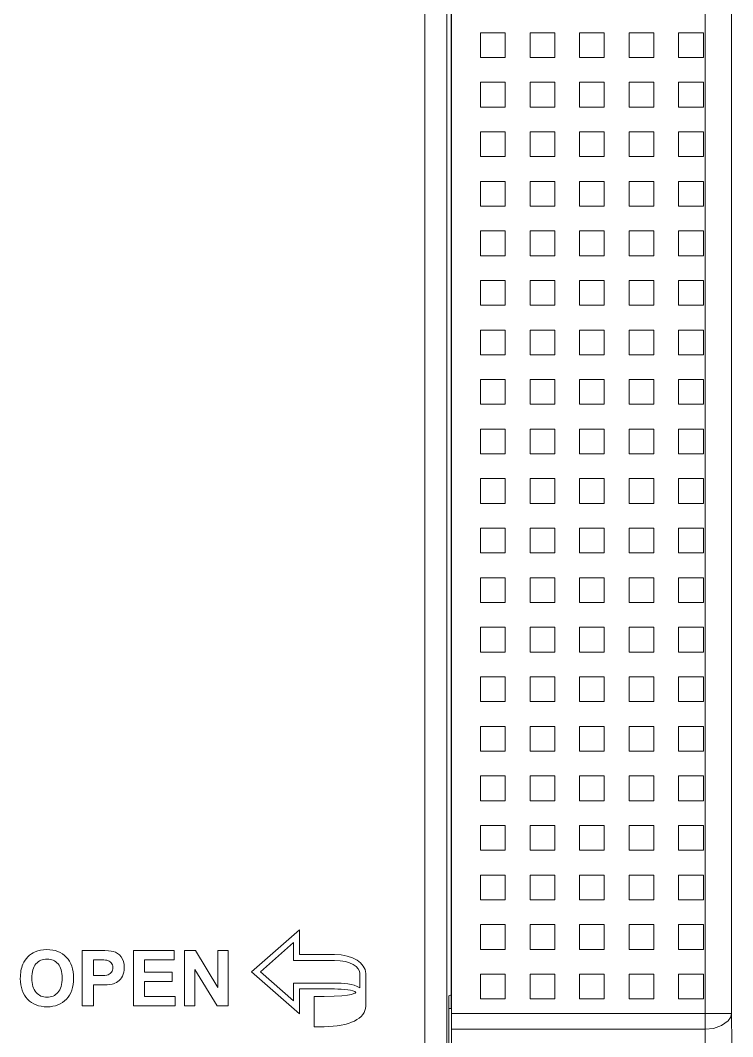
# Model space of a CAD drawing. Header units: millimetres. Extents: x 33157 to 59611, y -29750 to 1750.
# Drawn here: x 53684.94 to 53706.52, y 154.19 to 184.96 of the extents above; entities that cross this region are included whole.
import ezdxf

# ---------------------------------------------------------------- set-up
doc = ezdxf.new("R2010")
doc.units = ezdxf.units.MM
doc.layers.get('0').update_dxf_attribs({"lineweight": 18})

msp = doc.modelspace()

# ---------------------------------------------------------------- linework, layer by layer
at = {"lineweight": 9}
for p, q in [((53697.991, 279.827), (53697.991, 155.043)), ((53705.688, 275.622), (53705.688, 154.421)), ((53706.48, 274.82), (53706.48, 154.892)), ((53698.001, 214.05), (53698.001, 154.892)), ((53697.859, 213.626), (53697.859, 152.931)), ((53697.991, 213.626), (53697.991, 155.458)), ((53697.189, 213.079), (53697.189, 152.931)), ((53697.916, 155.43), (53697.916, 152.931)), ((53698.001, 154.892), (53698.001, 154.421))]:
    msp.add_line(p, q, dxfattribs=at)
for points in [[(53698.88, 183.834), (53699.63, 183.834), (53699.63, 184.584), (53698.88, 184.584)], [(53700.38, 183.834), (53701.13, 183.834), (53701.13, 184.584), (53700.38, 184.584)], [(53701.88, 183.834), (53702.63, 183.834), (53702.63, 184.584), (53701.88, 184.584)], [(53703.38, 183.834), (53704.13, 183.834), (53704.13, 184.584), (53703.38, 184.584)], [(53704.88, 183.834), (53705.63, 183.834), (53705.63, 184.584), (53704.88, 184.584)], [(53698.88, 182.334), (53699.63, 182.334), (53699.63, 183.084), (53698.88, 183.084)], [(53700.38, 182.334), (53701.13, 182.334), (53701.13, 183.084), (53700.38, 183.084)], [(53701.88, 182.334), (53702.63, 182.334), (53702.63, 183.084), (53701.88, 183.084)], [(53703.38, 182.334), (53704.13, 182.334), (53704.13, 183.084), (53703.38, 183.084)], [(53704.88, 182.334), (53705.63, 182.334), (53705.63, 183.084), (53704.88, 183.084)], [(53698.88, 180.834), (53699.63, 180.834), (53699.63, 181.584), (53698.88, 181.584)], [(53700.38, 180.834), (53701.13, 180.834), (53701.13, 181.584), (53700.38, 181.584)], [(53701.88, 180.834), (53702.63, 180.834), (53702.63, 181.584), (53701.88, 181.584)], [(53703.38, 180.834), (53704.13, 180.834), (53704.13, 181.584), (53703.38, 181.584)], [(53704.88, 180.834), (53705.63, 180.834), (53705.63, 181.584), (53704.88, 181.584)], [(53698.88, 179.334), (53699.63, 179.334), (53699.63, 180.084), (53698.88, 180.084)], [(53700.38, 179.334), (53701.13, 179.334), (53701.13, 180.084), (53700.38, 180.084)], [(53701.88, 179.334), (53702.63, 179.334), (53702.63, 180.084), (53701.88, 180.084)], [(53703.38, 179.334), (53704.13, 179.334), (53704.13, 180.084), (53703.38, 180.084)], [(53704.88, 179.334), (53705.63, 179.334), (53705.63, 180.084), (53704.88, 180.084)], [(53698.88, 177.834), (53699.63, 177.834), (53699.63, 178.584), (53698.88, 178.584)], [(53700.38, 177.834), (53701.13, 177.834), (53701.13, 178.584), (53700.38, 178.584)], [(53701.88, 177.834), (53702.63, 177.834), (53702.63, 178.584), (53701.88, 178.584)], [(53703.38, 177.834), (53704.13, 177.834), (53704.13, 178.584), (53703.38, 178.584)], [(53704.88, 177.834), (53705.63, 177.834), (53705.63, 178.584), (53704.88, 178.584)], [(53698.88, 176.334), (53699.63, 176.334), (53699.63, 177.084), (53698.88, 177.084)], [(53700.38, 176.334), (53701.13, 176.334), (53701.13, 177.084), (53700.38, 177.084)], [(53701.88, 176.334), (53702.63, 176.334), (53702.63, 177.084), (53701.88, 177.084)], [(53703.38, 176.334), (53704.13, 176.334), (53704.13, 177.084), (53703.38, 177.084)], [(53704.88, 176.334), (53705.63, 176.334), (53705.63, 177.084), (53704.88, 177.084)], [(53698.88, 174.834), (53699.63, 174.834), (53699.63, 175.584), (53698.88, 175.584)], [(53700.38, 174.834), (53701.13, 174.834), (53701.13, 175.584), (53700.38, 175.584)], [(53701.88, 174.834), (53702.63, 174.834), (53702.63, 175.584), (53701.88, 175.584)], [(53703.38, 174.834), (53704.13, 174.834), (53704.13, 175.584), (53703.38, 175.584)], [(53704.88, 174.834), (53705.63, 174.834), (53705.63, 175.584), (53704.88, 175.584)], [(53698.88, 173.334), (53699.63, 173.334), (53699.63, 174.084), (53698.88, 174.084)], [(53700.38, 173.334), (53701.13, 173.334), (53701.13, 174.084), (53700.38, 174.084)], [(53701.88, 173.334), (53702.63, 173.334), (53702.63, 174.084), (53701.88, 174.084)], [(53703.38, 173.334), (53704.13, 173.334), (53704.13, 174.084), (53703.38, 174.084)], [(53704.88, 173.334), (53705.63, 173.334), (53705.63, 174.084), (53704.88, 174.084)], [(53698.88, 171.834), (53699.63, 171.834), (53699.63, 172.584), (53698.88, 172.584)], [(53700.38, 171.834), (53701.13, 171.834), (53701.13, 172.584), (53700.38, 172.584)], [(53701.88, 171.834), (53702.63, 171.834), (53702.63, 172.584), (53701.88, 172.584)], [(53703.38, 171.834), (53704.13, 171.834), (53704.13, 172.584), (53703.38, 172.584)], [(53704.88, 171.834), (53705.63, 171.834), (53705.63, 172.584), (53704.88, 172.584)], [(53698.88, 170.334), (53699.63, 170.334), (53699.63, 171.084), (53698.88, 171.084)], [(53700.38, 170.334), (53701.13, 170.334), (53701.13, 171.084), (53700.38, 171.084)], [(53701.88, 170.334), (53702.63, 170.334), (53702.63, 171.084), (53701.88, 171.084)], [(53703.38, 170.334), (53704.13, 170.334), (53704.13, 171.084), (53703.38, 171.084)], [(53704.88, 170.334), (53705.63, 170.334), (53705.63, 171.084), (53704.88, 171.084)], [(53698.88, 168.834), (53699.63, 168.834), (53699.63, 169.584), (53698.88, 169.584)], [(53700.38, 168.834), (53701.13, 168.834), (53701.13, 169.584), (53700.38, 169.584)], [(53701.88, 168.834), (53702.63, 168.834), (53702.63, 169.584), (53701.88, 169.584)], [(53703.38, 168.834), (53704.13, 168.834), (53704.13, 169.584), (53703.38, 169.584)], [(53704.88, 168.834), (53705.63, 168.834), (53705.63, 169.584), (53704.88, 169.584)], [(53698.88, 167.334), (53699.63, 167.334), (53699.63, 168.084), (53698.88, 168.084)], [(53700.38, 167.334), (53701.13, 167.334), (53701.13, 168.084), (53700.38, 168.084)], [(53701.88, 167.334), (53702.63, 167.334), (53702.63, 168.084), (53701.88, 168.084)], [(53703.38, 167.334), (53704.13, 167.334), (53704.13, 168.084), (53703.38, 168.084)], [(53704.88, 167.334), (53705.63, 167.334), (53705.63, 168.084), (53704.88, 168.084)], [(53698.88, 165.834), (53699.63, 165.834), (53699.63, 166.584), (53698.88, 166.584)], [(53700.38, 165.834), (53701.13, 165.834), (53701.13, 166.584), (53700.38, 166.584)], [(53701.88, 165.834), (53702.63, 165.834), (53702.63, 166.584), (53701.88, 166.584)], [(53703.38, 165.834), (53704.13, 165.834), (53704.13, 166.584), (53703.38, 166.584)], [(53704.88, 165.834), (53705.63, 165.834), (53705.63, 166.584), (53704.88, 166.584)], [(53698.88, 164.334), (53699.63, 164.334), (53699.63, 165.084), (53698.88, 165.084)], [(53700.38, 164.334), (53701.13, 164.334), (53701.13, 165.084), (53700.38, 165.084)], [(53701.88, 164.334), (53702.63, 164.334), (53702.63, 165.084), (53701.88, 165.084)], [(53703.38, 164.334), (53704.13, 164.334), (53704.13, 165.084), (53703.38, 165.084)], [(53704.88, 164.334), (53705.63, 164.334), (53705.63, 165.084), (53704.88, 165.084)], [(53698.88, 162.834), (53699.63, 162.834), (53699.63, 163.584), (53698.88, 163.584)], [(53700.38, 162.834), (53701.13, 162.834), (53701.13, 163.584), (53700.38, 163.584)], [(53701.88, 162.834), (53702.63, 162.834), (53702.63, 163.584), (53701.88, 163.584)], [(53703.38, 162.834), (53704.13, 162.834), (53704.13, 163.584), (53703.38, 163.584)], [(53704.88, 162.834), (53705.63, 162.834), (53705.63, 163.584), (53704.88, 163.584)], [(53698.88, 161.334), (53699.63, 161.334), (53699.63, 162.084), (53698.88, 162.084)], [(53700.38, 161.334), (53701.13, 161.334), (53701.13, 162.084), (53700.38, 162.084)], [(53701.88, 161.334), (53702.63, 161.334), (53702.63, 162.084), (53701.88, 162.084)], [(53703.38, 161.334), (53704.13, 161.334), (53704.13, 162.084), (53703.38, 162.084)], [(53704.88, 161.334), (53705.63, 161.334), (53705.63, 162.084), (53704.88, 162.084)], [(53698.88, 159.834), (53699.63, 159.834), (53699.63, 160.584), (53698.88, 160.584)], [(53700.38, 159.834), (53701.13, 159.834), (53701.13, 160.584), (53700.38, 160.584)], [(53701.88, 159.834), (53702.63, 159.834), (53702.63, 160.584), (53701.88, 160.584)], [(53703.38, 159.834), (53704.13, 159.834), (53704.13, 160.584), (53703.38, 160.584)], [(53704.88, 159.834), (53705.63, 159.834), (53705.63, 160.584), (53704.88, 160.584)], [(53698.88, 158.334), (53699.63, 158.334), (53699.63, 159.084), (53698.88, 159.084)], [(53700.38, 158.334), (53701.13, 158.334), (53701.13, 159.084), (53700.38, 159.084)], [(53701.88, 158.334), (53702.63, 158.334), (53702.63, 159.084), (53701.88, 159.084)], [(53703.38, 158.334), (53704.13, 158.334), (53704.13, 159.084), (53703.38, 159.084)], [(53704.88, 158.334), (53705.63, 158.334), (53705.63, 159.084), (53704.88, 159.084)], [(53698.88, 156.834), (53699.63, 156.834), (53699.63, 157.584), (53698.88, 157.584)], [(53700.38, 156.834), (53701.13, 156.834), (53701.13, 157.584), (53700.38, 157.584)], [(53701.88, 156.834), (53702.63, 156.834), (53702.63, 157.584), (53701.88, 157.584)], [(53703.38, 156.834), (53704.13, 156.834), (53704.13, 157.584), (53703.38, 157.584)], [(53704.88, 156.834), (53705.63, 156.834), (53705.63, 157.584), (53704.88, 157.584)], [(53698.88, 155.334), (53699.63, 155.334), (53699.63, 156.084), (53698.88, 156.084)], [(53700.38, 155.334), (53701.13, 155.334), (53701.13, 156.084), (53700.38, 156.084)], [(53701.88, 155.334), (53702.63, 155.334), (53702.63, 156.084), (53701.88, 156.084)], [(53703.38, 155.334), (53704.13, 155.334), (53704.13, 156.084), (53703.38, 156.084)], [(53704.88, 155.334), (53705.63, 155.334), (53705.63, 156.084), (53704.88, 156.084)]]:
    msp.add_lwpolyline(points, close=True)
for points, knots in [([(53695.402, 155.124), (53695.402, 155.124), (53695.402, 156.108), (53695.402, 156.108), (53695.391, 156.422), (53695.022, 156.676), (53694.459, 156.676), (53694.459, 156.676), (53693.393, 156.676), (53693.393, 156.676), (53693.393, 156.676), (53693.393, 157.43), (53693.393, 157.43), (53693.393, 157.43), (53691.946, 156.156), (53691.946, 156.156), (53691.946, 156.156), (53693.393, 154.882), (53693.393, 154.882), (53693.393, 154.882), (53693.393, 155.635), (53693.393, 155.635), (53693.393, 155.635), (53694.459, 155.635), (53694.459, 155.635), (53694.72, 155.635), (53695.039, 155.601), (53695.107, 155.529), (53695.101, 155.531), (53695.061, 155.413), (53694.14, 155.411), (53694.035, 155.411), (53693.837, 155.411), (53693.837, 155.411), (53693.837, 155.411), (53693.837, 154.493), (53693.837, 154.493), (53693.837, 154.493), (53694.14, 154.493), (53694.14, 154.493), (53694.906, 154.493), (53695.402, 154.741), (53695.402, 155.113), (53695.402, 155.154), (53695.397, 155.164), (53695.402, 155.124)], [0, 0, 0, 0, 134492.557349, 134492.557349, 134492.557349, 268985.114698, 268985.114698, 268985.114698, 403477.672047, 403477.672047, 403477.672047, 537970.229395, 537970.229395, 537970.229395, 672462.786744, 672462.786744, 672462.786744, 806955.344093, 806955.344093, 806955.344093, 941447.901442, 941447.901442, 941447.901442, 1075940.458791, 1075940.458791, 1075940.458791, 1210433.01614, 1210433.01614, 1210433.01614, 1344925.573489, 1344925.573489, 1344925.573489, 1479418.130837, 1479418.130837, 1479418.130837, 1613910.688186, 1613910.688186, 1613910.688186, 1748403.245535, 1748403.245535, 1748403.245535, 1882895.802884, 1882895.802884, 1882895.802884, 2017388.360233, 2017388.360233, 2017388.360233, 2017388.360233]), ([(53686.815, 155.126), (53686.815, 155.126), (53686.815, 156.797), (53686.815, 156.797), (53686.815, 156.797), (53687.354, 156.797), (53687.354, 156.797), (53687.558, 156.797), (53687.691, 156.789), (53687.753, 156.772), (53687.848, 156.747), (53687.928, 156.692), (53687.992, 156.608), (53688.057, 156.524), (53688.089, 156.416), (53688.089, 156.283), (53688.089, 156.18), (53688.07, 156.094), (53688.033, 156.024), (53687.996, 155.954), (53687.949, 155.899), (53687.892, 155.859), (53687.835, 155.819), (53687.777, 155.793), (53687.718, 155.78), (53687.638, 155.764), (53687.523, 155.756), (53687.371, 155.756), (53687.371, 155.756), (53687.152, 155.756), (53687.152, 155.756), (53687.152, 155.756), (53687.152, 155.126), (53687.152, 155.126), (53687.152, 155.126), (53686.815, 155.126), (53686.815, 155.126)], [0, 0, 0, 0, 135739.539969, 135739.539969, 135739.539969, 271479.079939, 271479.079939, 271479.079939, 407218.619908, 407218.619908, 407218.619908, 542958.159878, 542958.159878, 542958.159878, 678697.699847, 678697.699847, 678697.699847, 814437.239816, 814437.239816, 814437.239816, 950176.779786, 950176.779786, 950176.779786, 1085916.319755, 1085916.319755, 1085916.319755, 1221655.859725, 1221655.859725, 1221655.859725, 1357395.399694, 1357395.399694, 1357395.399694, 1493134.939664, 1493134.939664, 1493134.939664, 1628874.479633, 1628874.479633, 1628874.479633, 1628874.479633]), ([(53693.393, 155.812), (53693.393, 155.812), (53693.217, 155.812), (53693.217, 155.812), (53693.217, 155.812), (53693.217, 155.635), (53693.217, 155.635), (53693.217, 155.635), (53693.217, 155.272), (53693.217, 155.272), (53693.217, 155.272), (53692.213, 156.156), (53692.213, 156.156), (53692.213, 156.156), (53693.217, 157.039), (53693.217, 157.039), (53693.217, 157.039), (53693.217, 156.676), (53693.217, 156.676), (53693.217, 156.676), (53693.217, 156.499), (53693.217, 156.499), (53693.217, 156.499), (53693.393, 156.499), (53693.393, 156.499), (53693.393, 156.499), (53694.459, 156.5), (53694.459, 156.5), (53694.948, 156.5), (53695.219, 156.295), (53695.226, 156.108), (53695.226, 156.108), (53695.226, 155.671), (53695.226, 155.671), (53695.007, 155.8), (53694.729, 155.812), (53694.459, 155.812), (53694.459, 155.812), (53693.393, 155.812), (53693.393, 155.812)], [0, 0, 0, 0, 135274.266066, 135274.266066, 135274.266066, 270548.532132, 270548.532132, 270548.532132, 405822.798198, 405822.798198, 405822.798198, 541097.064264, 541097.064264, 541097.064264, 676371.33033, 676371.33033, 676371.33033, 811645.596396, 811645.596396, 811645.596396, 946919.862462, 946919.862462, 946919.862462, 1082194.128528, 1082194.128528, 1082194.128528, 1217468.394594, 1217468.394594, 1217468.394594, 1352742.66066, 1352742.66066, 1352742.66066, 1488016.926726, 1488016.926726, 1488016.926726, 1623291.192792, 1623291.192792, 1623291.192792, 1758565.458858, 1758565.458858, 1758565.458858, 1758565.458858]), ([(53684.938, 155.951), (53684.938, 156.122), (53684.963, 156.265), (53685.014, 156.381), (53685.052, 156.466), (53685.104, 156.543), (53685.169, 156.61), (53685.235, 156.678), (53685.306, 156.728), (53685.384, 156.761), (53685.488, 156.805), (53685.608, 156.827), (53685.743, 156.827), (53685.989, 156.827), (53686.185, 156.751), (53686.332, 156.598), (53686.479, 156.445), (53686.553, 156.232), (53686.553, 155.959), (53686.553, 155.689), (53686.48, 155.477), (53686.334, 155.325), (53686.188, 155.172), (53685.992, 155.095), (53685.748, 155.095), (53685.5, 155.095), (53685.303, 155.171), (53685.157, 155.323), (53685.011, 155.475), (53684.938, 155.684), (53684.938, 155.951)], [0, 0, 0, 0, 136999.870985, 136999.870985, 136999.870985, 273999.74197, 273999.74197, 273999.74197, 410999.612955, 410999.612955, 410999.612955, 547999.48394, 547999.48394, 547999.48394, 684999.354925, 684999.354925, 684999.354925, 821999.22591, 821999.22591, 821999.22591, 958999.096895, 958999.096895, 958999.096895, 1095998.96788, 1095998.96788, 1095998.96788, 1232998.838865, 1232998.838865, 1232998.838865, 1369998.70985, 1369998.70985, 1369998.70985, 1369998.70985]), ([(53688.365, 155.126), (53688.365, 155.126), (53688.365, 156.797), (53688.365, 156.797), (53688.365, 156.797), (53689.597, 156.797), (53689.597, 156.797), (53689.597, 156.797), (53689.597, 156.515), (53689.597, 156.515), (53689.597, 156.515), (53688.702, 156.515), (53688.702, 156.515), (53688.702, 156.515), (53688.702, 156.143), (53688.702, 156.143), (53688.702, 156.143), (53689.534, 156.143), (53689.534, 156.143), (53689.534, 156.143), (53689.534, 155.861), (53689.534, 155.861), (53689.534, 155.861), (53688.702, 155.861), (53688.702, 155.861), (53688.702, 155.861), (53688.702, 155.408), (53688.702, 155.408), (53688.702, 155.408), (53689.63, 155.408), (53689.63, 155.408), (53689.63, 155.408), (53689.63, 155.126), (53689.63, 155.126), (53689.63, 155.126), (53688.365, 155.126), (53688.365, 155.126)], [0, 0, 0, 0, 135741.587439, 135741.587439, 135741.587439, 271483.174878, 271483.174878, 271483.174878, 407224.762317, 407224.762317, 407224.762317, 542966.349756, 542966.349756, 542966.349756, 678707.937194, 678707.937194, 678707.937194, 814449.524633, 814449.524633, 814449.524633, 950191.112072, 950191.112072, 950191.112072, 1085932.699511, 1085932.699511, 1085932.699511, 1221674.28695, 1221674.28695, 1221674.28695, 1357415.874389, 1357415.874389, 1357415.874389, 1493157.461828, 1493157.461828, 1493157.461828, 1628899.049267, 1628899.049267, 1628899.049267, 1628899.049267]), ([(53689.915, 155.126), (53689.915, 155.126), (53689.915, 156.797), (53689.915, 156.797), (53689.915, 156.797), (53690.242, 156.797), (53690.242, 156.797), (53690.242, 156.797), (53690.926, 155.677), (53690.926, 155.677), (53690.926, 155.677), (53690.926, 156.797), (53690.926, 156.797), (53690.926, 156.797), (53691.238, 156.797), (53691.238, 156.797), (53691.238, 156.797), (53691.238, 155.126), (53691.238, 155.126), (53691.238, 155.126), (53690.901, 155.126), (53690.901, 155.126), (53690.901, 155.126), (53690.227, 156.224), (53690.227, 156.224), (53690.227, 156.224), (53690.227, 155.126), (53690.227, 155.126), (53690.227, 155.126), (53689.915, 155.126), (53689.915, 155.126)], [0, 0, 0, 0, 137009.722278, 137009.722278, 137009.722278, 274019.444556, 274019.444556, 274019.444556, 411029.166834, 411029.166834, 411029.166834, 548038.889112, 548038.889112, 548038.889112, 685048.61139, 685048.61139, 685048.61139, 822058.333668, 822058.333668, 822058.333668, 959068.055946, 959068.055946, 959068.055946, 1096077.778224, 1096077.778224, 1096077.778224, 1233087.500503, 1233087.500503, 1233087.500503, 1370097.222781, 1370097.222781, 1370097.222781, 1370097.222781]), ([(53685.284, 155.963), (53685.284, 155.773), (53685.328, 155.63), (53685.415, 155.532), (53685.502, 155.434), (53685.613, 155.385), (53685.747, 155.385), (53685.881, 155.385), (53685.991, 155.433), (53686.078, 155.53), (53686.164, 155.628), (53686.207, 155.773), (53686.207, 155.967), (53686.207, 156.159), (53686.165, 156.302), (53686.081, 156.396), (53685.997, 156.491), (53685.886, 156.538), (53685.747, 156.538), (53685.608, 156.538), (53685.496, 156.49), (53685.412, 156.395), (53685.327, 156.299), (53685.284, 156.155), (53685.284, 155.963)], [0, 0, 0, 0, 138896.328582, 138896.328582, 138896.328582, 277792.657164, 277792.657164, 277792.657164, 416688.985747, 416688.985747, 416688.985747, 555585.314329, 555585.314329, 555585.314329, 694481.642911, 694481.642911, 694481.642911, 833377.971493, 833377.971493, 833377.971493, 972274.300075, 972274.300075, 972274.300075, 1111170.628658, 1111170.628658, 1111170.628658, 1111170.628658]), ([(53687.152, 156.515), (53687.152, 156.515), (53687.152, 156.038), (53687.152, 156.038), (53687.152, 156.038), (53687.335, 156.038), (53687.335, 156.038), (53687.467, 156.038), (53687.555, 156.047), (53687.6, 156.065), (53687.644, 156.082), (53687.679, 156.11), (53687.705, 156.147), (53687.73, 156.185), (53687.742, 156.228), (53687.742, 156.278), (53687.742, 156.339), (53687.725, 156.389), (53687.689, 156.429), (53687.654, 156.468), (53687.609, 156.493), (53687.555, 156.503), (53687.515, 156.511), (53687.435, 156.515), (53687.314, 156.515), (53687.314, 156.515), (53687.152, 156.515), (53687.152, 156.515)], [0, 0, 0, 0, 137856.329082, 137856.329082, 137856.329082, 275712.658163, 275712.658163, 275712.658163, 413568.987245, 413568.987245, 413568.987245, 551425.316327, 551425.316327, 551425.316327, 689281.645408, 689281.645408, 689281.645408, 827137.97449, 827137.97449, 827137.97449, 964994.303571, 964994.303571, 964994.303571, 1102850.632653, 1102850.632653, 1102850.632653, 1240706.961735, 1240706.961735, 1240706.961735, 1240706.961735])]:
    msp.add_open_spline(points, degree=3, knots=knots)
for points in [[(53697.991, 155.458), (53697.991, 155.458), (53697.916, 155.43), (53697.916, 155.43)], [(53697.991, 155.043), (53697.991, 155.043), (53697.916, 155.043), (53697.916, 155.043)], [(53698.001, 154.892), (53698.001, 154.892), (53706.48, 154.892), (53706.48, 154.892)], [(53706.49, 153.959), (53706.49, 153.959), (53706.48, 154.892), (53706.48, 154.892)], [(53705.688, 154.421), (53705.688, 154.421), (53698.001, 154.421), (53698.001, 154.421)], [(53698.001, 154.421), (53698.001, 154.421), (53697.991, 152.629), (53697.991, 152.629)], [(53705.697, 152.629), (53705.697, 152.629), (53705.688, 154.421), (53705.688, 154.421)]]:
    msp.add_open_spline(points, degree=3, dxfattribs=at)
msp.add_open_spline([(53705.688, 154.421), (53705.688, 154.421), (53705.933, 154.44), (53705.933, 154.44), (53705.933, 154.44), (53706.178, 154.525), (53706.178, 154.525), (53706.178, 154.525), (53706.386, 154.666), (53706.386, 154.666), (53706.386, 154.666), (53706.452, 154.77), (53706.452, 154.77), (53706.452, 154.77), (53706.48, 154.892), (53706.48, 154.892)], degree=3, knots=[0, 0, 0, 0, 144655.310341, 144655.310341, 144655.310341, 289310.620682, 289310.620682, 289310.620682, 433965.931023, 433965.931023, 433965.931023, 578621.241364, 578621.241364, 578621.241364, 723276.551705, 723276.551705, 723276.551705, 723276.551705], dxfattribs=at)

doc.saveas('drawing.dxf')
